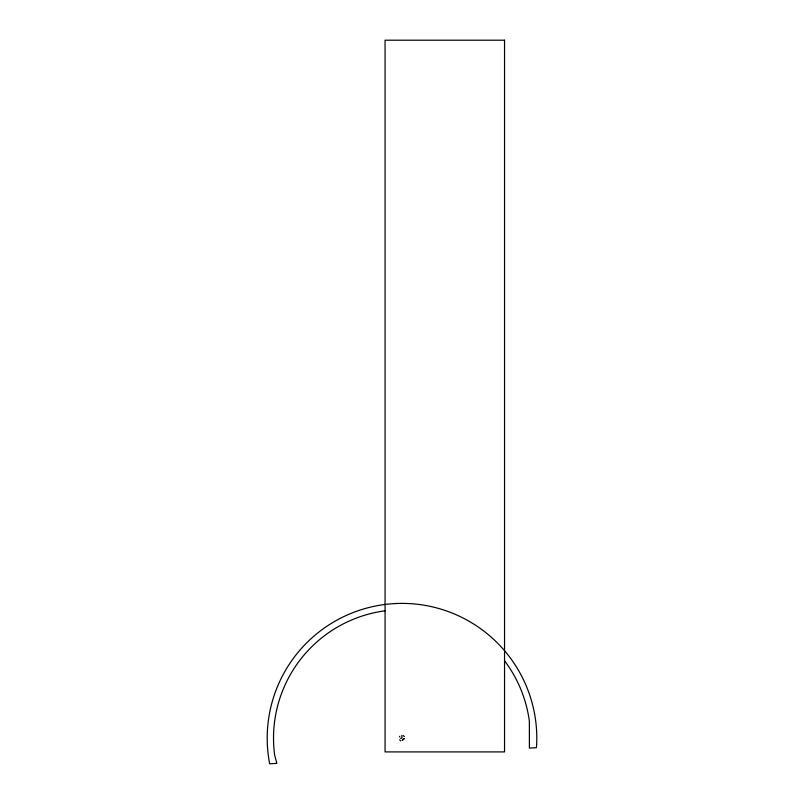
<?xml version="1.0" encoding="UTF-8"?>
<svg xmlns="http://www.w3.org/2000/svg" width="804" height="804" viewBox="0 0 804 804"><rect width="100%" height="100%" fill="white"/><g stroke="black" fill="none" stroke-linecap="round" stroke-linejoin="round"><path stroke-width="1.21" d="M399.397 736.926L399.809 736.293M402.211 740.293L404.201 738.554M402.472 740.122L403.98 738.816M400.563 738.283L402 738.172L401.789 735.298M403.256 735.58L404.392 736.554M400.744 740.775L399.608 739.801M385.076 610.819A128.479 128.479 0 0 0 274.636 755.097L276.867 763.368L269.662 763.8A134.791 134.791 0 0 1 393.87 603.633A134.791 134.791 0 0 1 536.459 747.68L529.394 748.102L529.364 721.248A128.479 128.479 0 0 0 504.58 660.818M504.54 40.2L385.066 40.2L385.066 751.911L504.54 751.911L504.54 40.2"/></g></svg>
